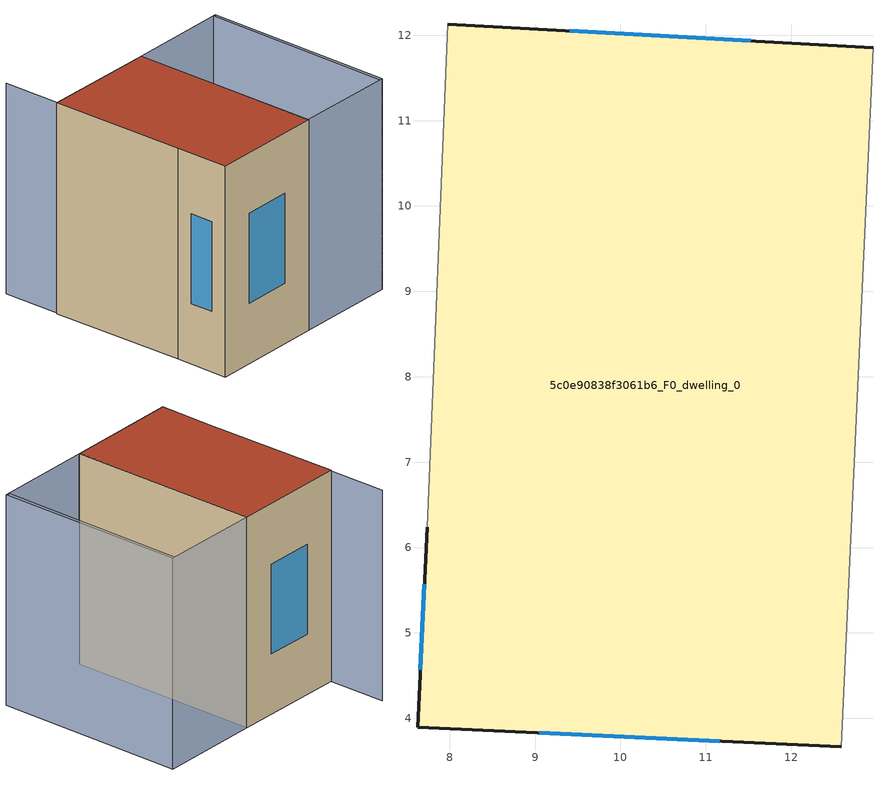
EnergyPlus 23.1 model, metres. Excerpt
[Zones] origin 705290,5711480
5c0e90838f3061b6_F0_dwelling_0
 floor ground (EU_floor_Construction): 12.96,11.85 12.59,3.67 7.62,3.9 7.74,6.24 7.98,12.13 z0
 wall outside (EU_wall_Construction): 12.96,11.85 7.98,12.13 / 7.74,6.24 7.62,3.9 12.59,3.67 z0:9
 wall adiabatic (EU_wall_Construction): 7.98,12.13 7.74,6.24 / 12.59,3.67 12.96,11.85 z0:9
 window (EU_Window_Construction): 11.53,11.93 9.41,12.05 / 9.05,3.83 11.16,3.73 / 7.71,5.57 7.66,4.57 z2.58:6.42
 roof outside (EU_roof_Construction): 12.59,3.67 12.96,11.85 7.98,12.13 7.74,6.24 7.62,3.9 z9
shading: 8.12,14.64 7.74,6.24 / 16.79,3.46 17.24,11.65 / 12.96,11.85 17.35,11.63 / 17.35,11.63 16.93,3.44 / 16.93,3.44 12.54,3.67 / 12.54,3.67 12.96,11.85 z0:9
[Building]
EU S2 Campaign: North Axis=0; Terrain=City; Solar Distribution=FullExterior
[Site:Location]
London: Latitude=51.5; Longitude=-0.5; Time Zone=0; Elevation=25
[SizingPeriod:WeatherFileDays]
AnnualSizingPeriod: Begin Month=1; Begin Day of Month=1; End Month=12; End Day of Month=31; Day of Week for Start Day=Monday; Use Weather File Daylight Saving Period=No; Use Weather File Rain and Snow Indicators=No
[MATERIAL]
EU_InternalMass_Material: Roughness=MediumRough; Thickness=0.1; Conductivity=1; Density=1800; Specific Heat=900; Thermal Absorptance=0.9; Solar Absorptance=0.7; Visible Absorptance=0.7
[MATERIAL:NOMASS] Roughness=MediumRough; Thermal Absorptance=0.9; Solar Absorptance=0.7; Visible Absorptance=0.7
Name | Thermal Resistance
EU_wall_NoMass | 2.78369
EU_roof_NoMass | 4.4539
EU_floor_NoMass | 3.71158
[WINDOWMATERIAL:SIMPLEGLAZINGSYSTEM]
EU_Window_SimpleGlazing: UFactor=1.70637; Solar Heat Gain Coefficient=0.72; Visible Transmittance=0.72
[CONSTRUCTION]
EU_wall_Construction: EU_wall_NoMass
EU_roof_Construction: EU_roof_NoMass
EU_floor_Construction: EU_floor_NoMass
EU_InternalMass_Construction: EU_InternalMass_Material
EU_Window_Construction: EU_Window_SimpleGlazing
[ZONE]
5c0e90838f3061b6_F0_dwelling_0: Type=1; Multiplier=1; Ceiling Height=autocalculate; Volume=367.704; Floor Area=autocalculate; Part of Total Floor Area=Yes
[INTERNALMASS]
5c0e90838f3061b6_F0_dwelling_0_EU_InternalMass: Construction=EU_InternalMass_Construction; Zone or ZoneList=5c0e90838f3061b6_F0_dwelling_0; Surface Area=40.856
[OTHEREQUIPMENT]
EU_Step8_InternalGain_5c0e90838f3061b6_F0_dwelling_0_f000: Fuel Type=Electricity; Zone or ZoneList or Space or SpaceList=5c0e90838f3061b6_F0_dwelling_0; Schedule=EU_Step8_GainSchedule_5c0e90838f3061b6_F0_dwelling_0_f000; Design Level Calculation Method=Watts/Area; Power per Zone Floor Area=1; Fraction Latent=0; Fraction Radiant=0; Fraction Lost=0; Carbon Dioxide Generation Rate=0; EndUse Subcategory=EU_Step8_InternalGains
[ZONEVENTILATION:DESIGNFLOWRATE]
EU_ConstantAir_5c0e90838f3061b6_F0_dwelling_0: Zone or ZoneList or Space or SpaceList=5c0e90838f3061b6_F0_dwelling_0; Schedule=EU_AlwaysOn; Design Flow Rate Calculation Method=AirChanges/Hour; Air Changes per Hour=0.449045; Ventilation Type=Natural; Fan Pressure Rise=0; Fan Total Efficiency=1; Constant Term Coefficient=1; Temperature Term Coefficient=0; Velocity Term Coefficient=0; Velocity Squared Term Coefficient=0; Minimum Indoor Temperature=-100; Maximum Indoor Temperature=100; Delta Temperature=-100; Minimum Outdoor Temperature=-100; Maximum Outdoor Temperature=100; Maximum Wind Speed=40
[HVACTEMPLATE:THERMOSTAT]
EU_HeatOnly_5c0e90838f3061b6_F0_dwelling_0: Constant Heating Setpoint=20; Constant Cooling Setpoint=50
[HVACTEMPLATE:ZONE:IDEALLOADSAIRSYSTEM]
5c0e90838f3061b6_F0_dwelling_0: Template Thermostat=EU_HeatOnly_5c0e90838f3061b6_F0_dwelling_0; System Availability Schedule=EU_AlwaysOn; Maximum Heating Supply Air Temperature=50; Minimum Cooling Supply Air Temperature=13; Maximum Heating Supply Air Humidity Ratio=0.0156; Minimum Cooling Supply Air Humidity Ratio=0.0077; Heating Limit=NoLimit; Cooling Limit=NoLimit; Heating Availability Schedule=EU_AlwaysOn; Cooling Availability Schedule=EU_CoolingOff; Dehumidification Control Type=ConstantSensibleHeatRatio; Cooling Sensible Heat Ratio=0.7; Dehumidification Setpoint=60; Humidification Control Type=None; Humidification Setpoint=30; Outdoor Air Method=None; Outdoor Air Flow Rate per Person=0.00944; Outdoor Air Flow Rate per Zone Floor Area=0; Outdoor Air Flow Rate per Zone=0; Demand Controlled Ventilation Type=None; Outdoor Air Economizer Type=NoEconomizer; Heat Recovery Type=None; Sensible Heat Recovery Effectiveness=0.7; Latent Heat Recovery Effectiveness=0.65
[SIZING:ZONE]
5c0e90838f3061b6_F0_dwelling_0: Zone Cooling Design Supply Air Temperature Input Method=SupplyAirTemperature; Zone Cooling Design Supply Air Temperature=13; Zone Heating Design Supply Air Temperature Input Method=SupplyAirTemperature; Zone Heating Design Supply Air Temperature=50; Zone Cooling Design Supply Air Humidity Ratio=0.008; Zone Heating Design Supply Air Humidity Ratio=0.008; Cooling Design Air Flow Method=DesignDay; Cooling Design Air Flow Rate=0; Cooling Minimum Air Flow per Zone Floor Area=0.000762; Cooling Minimum Air Flow=0; Cooling Minimum Air Flow Fraction=0.2; Heating Design Air Flow Method=DesignDay; Heating Design Air Flow Rate=0; Heating Maximum Air Flow per Zone Floor Area=0.002032; Heating Maximum Air Flow=0.141576; Heating Maximum Air Flow Fraction=0.3; Account for Dedicated Outdoor Air System=No; Dedicated Outdoor Air System Control Strategy=NeutralSupplyAir; Dedicated Outdoor Air Low Setpoint Temperature for Design=autosize; Dedicated Outdoor Air High Setpoint Temperature for Design=autosize; Zone Load Sizing Method=Sensible Load Only No Latent Load; Zone Latent Cooling Design Supply Air Humidity Ratio Input Method=HumidityRatioDifference; Zone Cooling Design Supply Air Humidity Ratio Difference=0.005; Zone Latent Heating Design Supply Air Humidity Ratio Input Method=HumidityRatioDifference; Zone Humidification Design Supply Air Humidity Ratio Difference=0.005
[SCHEDULE:CONSTANT]
Name | Hourly Value
EU_AlwaysOn | 1
EU_CoolingOff | 0
[SCHEDULE:FILE]
EU_Step8_GainSchedule_5c0e90838f3061b6_F0_dwelling_0_f000: File=../../schedules/5c0e90838f3061b6/5c0e90838f3061b6_F0_dwelling_0_f000_gain.csv; Column Number=1; Rows to Skip at Top=0; Number of Hours of Data=8760; Column Separator=Comma; Interpolate to Timestep=No; Minutes per Item=60; Adjust Schedule for Daylight Savings=Yes
